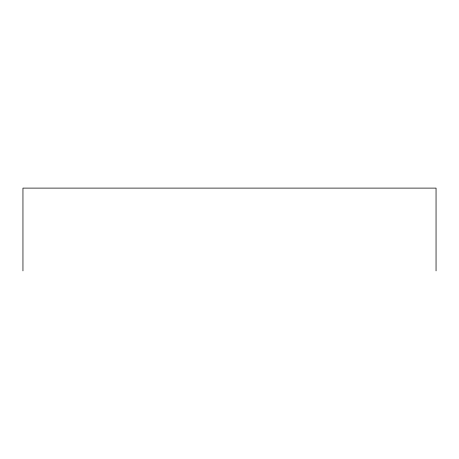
<?xml version="1.0" encoding="UTF-8"?>
<svg xmlns="http://www.w3.org/2000/svg" width="459" height="459" viewBox="0 0 459 459"><rect width="100%" height="100%" fill="white"/><g stroke="black" fill="none" stroke-linecap="round" stroke-linejoin="round"><path stroke-width="0.69" d="M436.05 270.89L436.05 188.11L22.95 188.11L22.95 270.89"/></g></svg>
